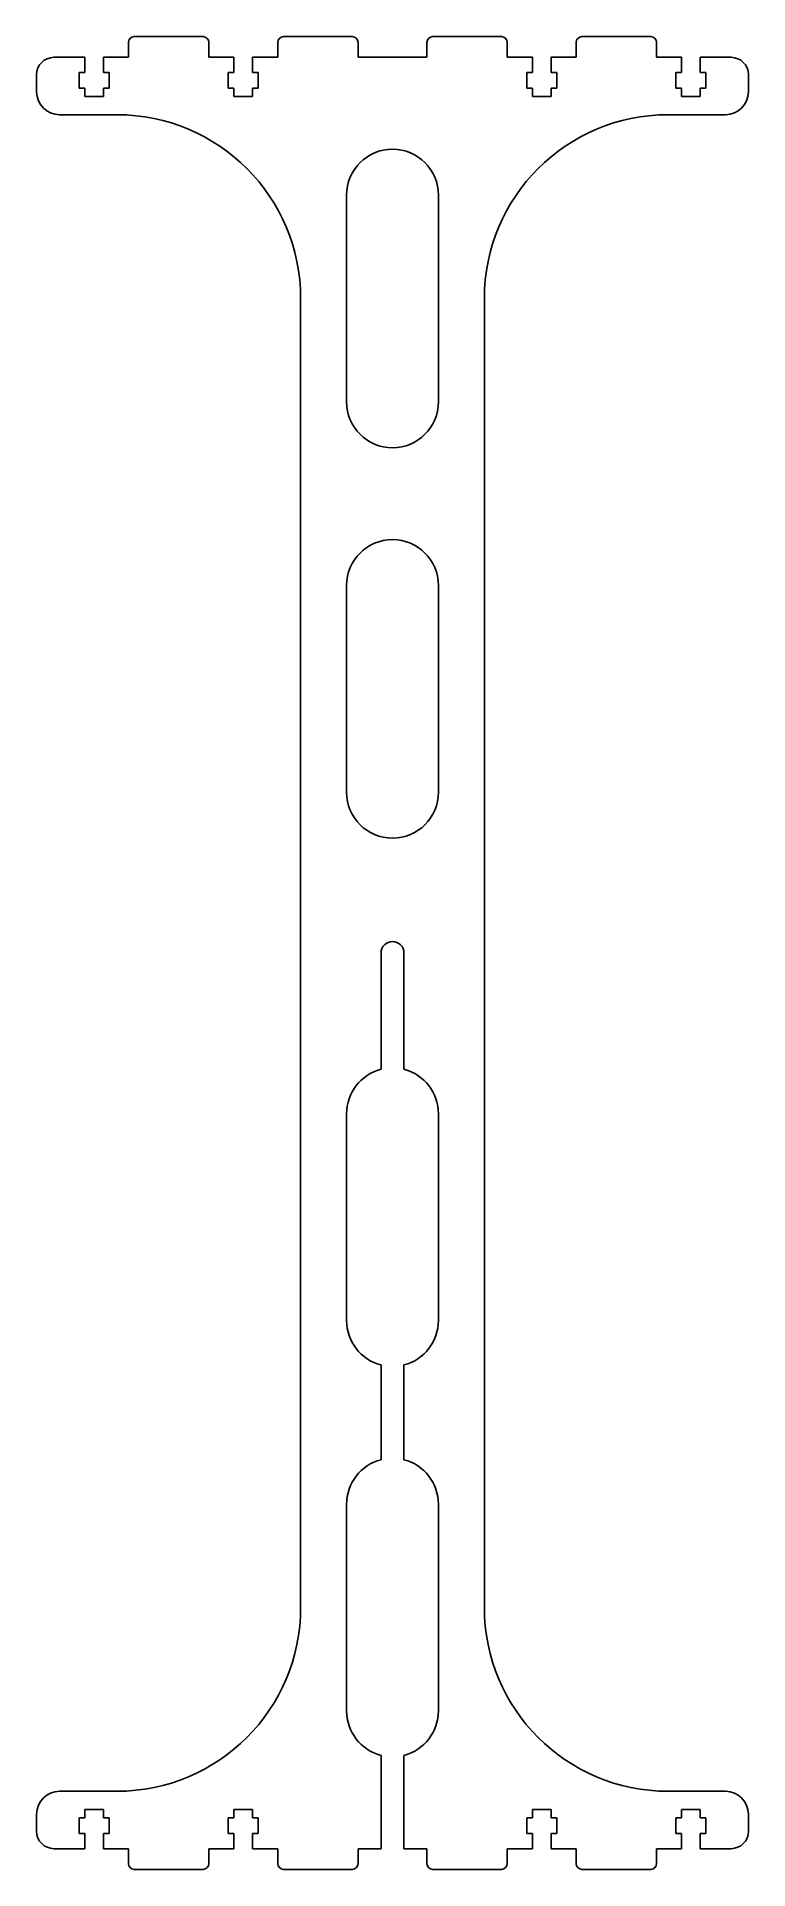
# Model space of a CAD drawing. Header units: millimetres. Extents: x -155 to 155, y -399 to 399.
import ezdxf

# ---------------------------------------------------------------- set-up
doc = ezdxf.new("R2010")
doc.units = ezdxf.units.MM

msp = doc.modelspace()

# ---------------------------------------------------------------- linework, layer by layer
at = {"color": 7, "linetype": 'Continuous', "lineweight": 25}
for p, q in [((-82.5, 399), (-112.5, 399)), ((-17.5, 399), (-47.5, 399)), ((17.5, 399), (47.5, 399)), ((82.5, 399), (112.5, 399)), ((-115, 396.5), (-115, 390)), ((-80, 390), (-80, 396.5)), ((-50, 396.5), (-50, 390)), ((-15, 390), (-15, 396.5)), ((15, 390), (15, 396.5)), ((50, 396.5), (50, 390)), ((80, 390), (80, 396.5)), ((115, 396.5), (115, 390)), ((-134.05, 390), (-147.5, 390)), ((-136.55, 376.6), (-136.55, 383.4)), ((-134.05, 383.4), (-136.55, 383.4)), ((-134.05, 390), (-134.05, 383.4)), ((-115, 390), (-125.95, 390)), ((-125.95, 390), (-125.95, 383.4)), ((-123.45, 383.4), (-125.95, 383.4)), ((-123.45, 376.6), (-123.45, 383.4)), ((-69.05, 390), (-80, 390)), ((-71.55, 376.6), (-71.55, 383.4)), ((-69.05, 383.4), (-71.55, 383.4)), ((-69.05, 390), (-69.05, 383.4)), ((-50, 390), (-60.95, 390)), ((-60.95, 390), (-60.95, 383.4)), ((-58.45, 383.4), (-60.95, 383.4)), ((-58.45, 376.6), (-58.45, 383.4)), ((-15, 390), (15, 390)), ((50, 390), (60.95, 390)), ((58.45, 376.6), (58.45, 383.4)), ((58.45, 383.4), (60.95, 383.4)), ((60.95, 390), (60.95, 383.4)), ((69.05, 390), (80, 390)), ((69.05, 390), (69.05, 383.4)), ((69.05, 383.4), (71.55, 383.4)), ((71.55, 376.6), (71.55, 383.4)), ((115, 390), (125.95, 390)), ((123.45, 376.6), (123.45, 383.4)), ((123.45, 383.4), (125.95, 383.4)), ((125.95, 390), (125.95, 383.4)), ((134.05, 390), (147.5, 390)), ((134.05, 390), (134.05, 383.4)), ((134.05, 383.4), (136.55, 383.4)), ((136.55, 376.6), (136.55, 383.4)), ((-155, 382.5), (-155, 375)), ((-134.05, 376.6), (-136.55, 376.6)), ((-134.05, 376.6), (-134.05, 373)), ((-123.45, 376.6), (-125.95, 376.6)), ((-125.95, 376.6), (-125.95, 373)), ((-69.05, 376.6), (-71.55, 376.6)), ((-69.05, 376.6), (-69.05, 373)), ((-58.45, 376.6), (-60.95, 376.6)), ((-60.95, 376.6), (-60.95, 373)), ((58.45, 376.6), (60.95, 376.6)), ((60.95, 376.6), (60.95, 373)), ((69.05, 376.6), (71.55, 376.6)), ((69.05, 376.6), (69.05, 373)), ((123.45, 376.6), (125.95, 376.6)), ((125.95, 376.6), (125.95, 373)), ((134.05, 376.6), (136.55, 376.6)), ((134.05, 376.6), (134.05, 373)), ((155, 382.5), (155, 375)), ((-125.95, 373), (-134.05, 373)), ((-60.95, 373), (-69.05, 373)), ((60.95, 373), (69.05, 373)), ((125.95, 373), (134.05, 373)), ((-120, 365), (-145, 365)), ((120, 365), (145, 365)), ((-20, 330), (-20, 240)), ((20, 240), (20, 330)), ((-40, -285), (-40, 285)), ((40, 285), (40, -285)), ((-20, 160), (-20, 70)), ((20, 70), (20, 160)), ((-5, 0), (-5, -50.64)), ((5, -50.64), (5, 0)), ((-20, -160), (-20, -70)), ((20, -70), (20, -160)), ((-5, -179.36), (-5, -220.64)), ((5, -220.64), (5, -179.36)), ((-20, -330), (-20, -240)), ((20, -240), (20, -330)), ((-5, -349.36), (-5, -390)), ((5, -390), (5, -349.36)), ((-120, -365), (-145, -365)), ((120, -365), (145, -365)), ((-155, -382.5), (-155, -375)), ((-134.05, -376.6), (-134.05, -373)), ((-125.95, -373), (-134.05, -373)), ((-125.95, -376.6), (-125.95, -373)), ((-69.05, -376.6), (-69.05, -373)), ((-60.95, -373), (-69.05, -373)), ((-60.95, -376.6), (-60.95, -373)), ((60.95, -376.6), (60.95, -373)), ((60.95, -373), (69.05, -373)), ((69.05, -376.6), (69.05, -373)), ((125.95, -376.6), (125.95, -373)), ((125.95, -373), (134.05, -373)), ((134.05, -376.6), (134.05, -373)), ((155, -382.5), (155, -375)), ((-136.55, -376.6), (-136.55, -383.4)), ((-134.05, -376.6), (-136.55, -376.6)), ((-123.45, -376.6), (-125.95, -376.6)), ((-123.45, -376.6), (-123.45, -383.4)), ((-71.55, -376.6), (-71.55, -383.4)), ((-69.05, -376.6), (-71.55, -376.6)), ((-58.45, -376.6), (-60.95, -376.6)), ((-58.45, -376.6), (-58.45, -383.4)), ((58.45, -376.6), (58.45, -383.4)), ((58.45, -376.6), (60.95, -376.6)), ((69.05, -376.6), (71.55, -376.6)), ((71.55, -376.6), (71.55, -383.4)), ((123.45, -376.6), (123.45, -383.4)), ((123.45, -376.6), (125.95, -376.6)), ((134.05, -376.6), (136.55, -376.6)), ((136.55, -376.6), (136.55, -383.4)), ((-134.05, -390), (-147.5, -390)), ((-134.05, -383.4), (-136.55, -383.4)), ((-134.05, -390), (-134.05, -383.4)), ((-123.45, -383.4), (-125.95, -383.4)), ((-125.95, -390), (-125.95, -383.4)), ((-115, -390), (-125.95, -390)), ((-115, -396.5), (-115, -390)), ((-80, -390), (-80, -396.5)), ((-69.05, -390), (-80, -390)), ((-69.05, -383.4), (-71.55, -383.4)), ((-69.05, -390), (-69.05, -383.4)), ((-58.45, -383.4), (-60.95, -383.4)), ((-60.95, -390), (-60.95, -383.4)), ((-50, -390), (-60.95, -390)), ((-50, -396.5), (-50, -390)), ((-15, -390), (-15, -396.5)), ((-15, -390), (-5, -390)), ((5, -390), (15, -390)), ((15, -390), (15, -396.5)), ((50, -396.5), (50, -390)), ((50, -390), (60.95, -390)), ((58.45, -383.4), (60.95, -383.4)), ((60.95, -390), (60.95, -383.4)), ((69.05, -383.4), (71.55, -383.4)), ((69.05, -390), (69.05, -383.4)), ((69.05, -390), (80, -390)), ((80, -390), (80, -396.5)), ((115, -396.5), (115, -390)), ((115, -390), (125.95, -390)), ((123.45, -383.4), (125.95, -383.4)), ((125.95, -390), (125.95, -383.4)), ((134.05, -383.4), (136.55, -383.4)), ((134.05, -390), (134.05, -383.4)), ((134.05, -390), (147.5, -390)), ((-82.5, -399), (-112.5, -399)), ((-17.5, -399), (-47.5, -399)), ((17.5, -399), (47.5, -399)), ((82.5, -399), (112.5, -399))]:
    msp.add_line(p, q, dxfattribs=at)
for centre, radius, start, end in [((-112.5, 396.5), 2.5, 90, 180), ((-82.5, 396.5), 2.5, 0, 90), ((-47.5, 396.5), 2.5, 90, 180), ((-17.5, 396.5), 2.5, 0, 90), ((17.5, 396.5), 2.5, 90, 180), ((47.5, 396.5), 2.5, 0, 90), ((82.5, 396.5), 2.5, 90, 180), ((112.5, 396.5), 2.5, 0, 90), ((-147.5, 382.5), 7.5, 90, 180), ((147.5, 382.5), 7.5, 0, 90), ((-145, 375), 10, 180, 270), ((145, 375), 10, 270, 0), ((-120, 285), 80, 0, 90), ((120, 285), 80, 90, 180), ((0, 330), 20, 0, 180), ((0, 240), 20, 180, 0), ((0, 160), 20, 0, 180), ((0, 70), 20, 180, 0), ((0, 0), 5, 360, 180), ((0, -70), 20, 104.47751, 180), ((0, -70), 20, 0, 75.52249), ((0, -160), 20, 180, 255.52249), ((0, -160), 20, 284.47751, 0), ((0, -240), 20, 104.47751, 180), ((0, -240), 20, 0, 75.52249), ((-120, -285), 80, 270, 0), ((120, -285), 80, 180, 270), ((0, -330), 20, 180, 255.52249), ((0, -330), 20, 284.47751, 0), ((-145, -375), 10, 90, 180), ((145, -375), 10, 0, 90), ((-147.5, -382.5), 7.5, 180, 270), ((147.5, -382.5), 7.5, 270, 0), ((-112.5, -396.5), 2.5, 180, 270), ((-82.5, -396.5), 2.5, 270, 0), ((-47.5, -396.5), 2.5, 180, 270), ((-17.5, -396.5), 2.5, 270, 0), ((17.5, -396.5), 2.5, 180, 270), ((47.5, -396.5), 2.5, 270, 0), ((82.5, -396.5), 2.5, 180, 270), ((112.5, -396.5), 2.5, 270, 0)]:
    msp.add_arc(centre, radius, start, end, dxfattribs=at)

doc.saveas('drawing.dxf')
